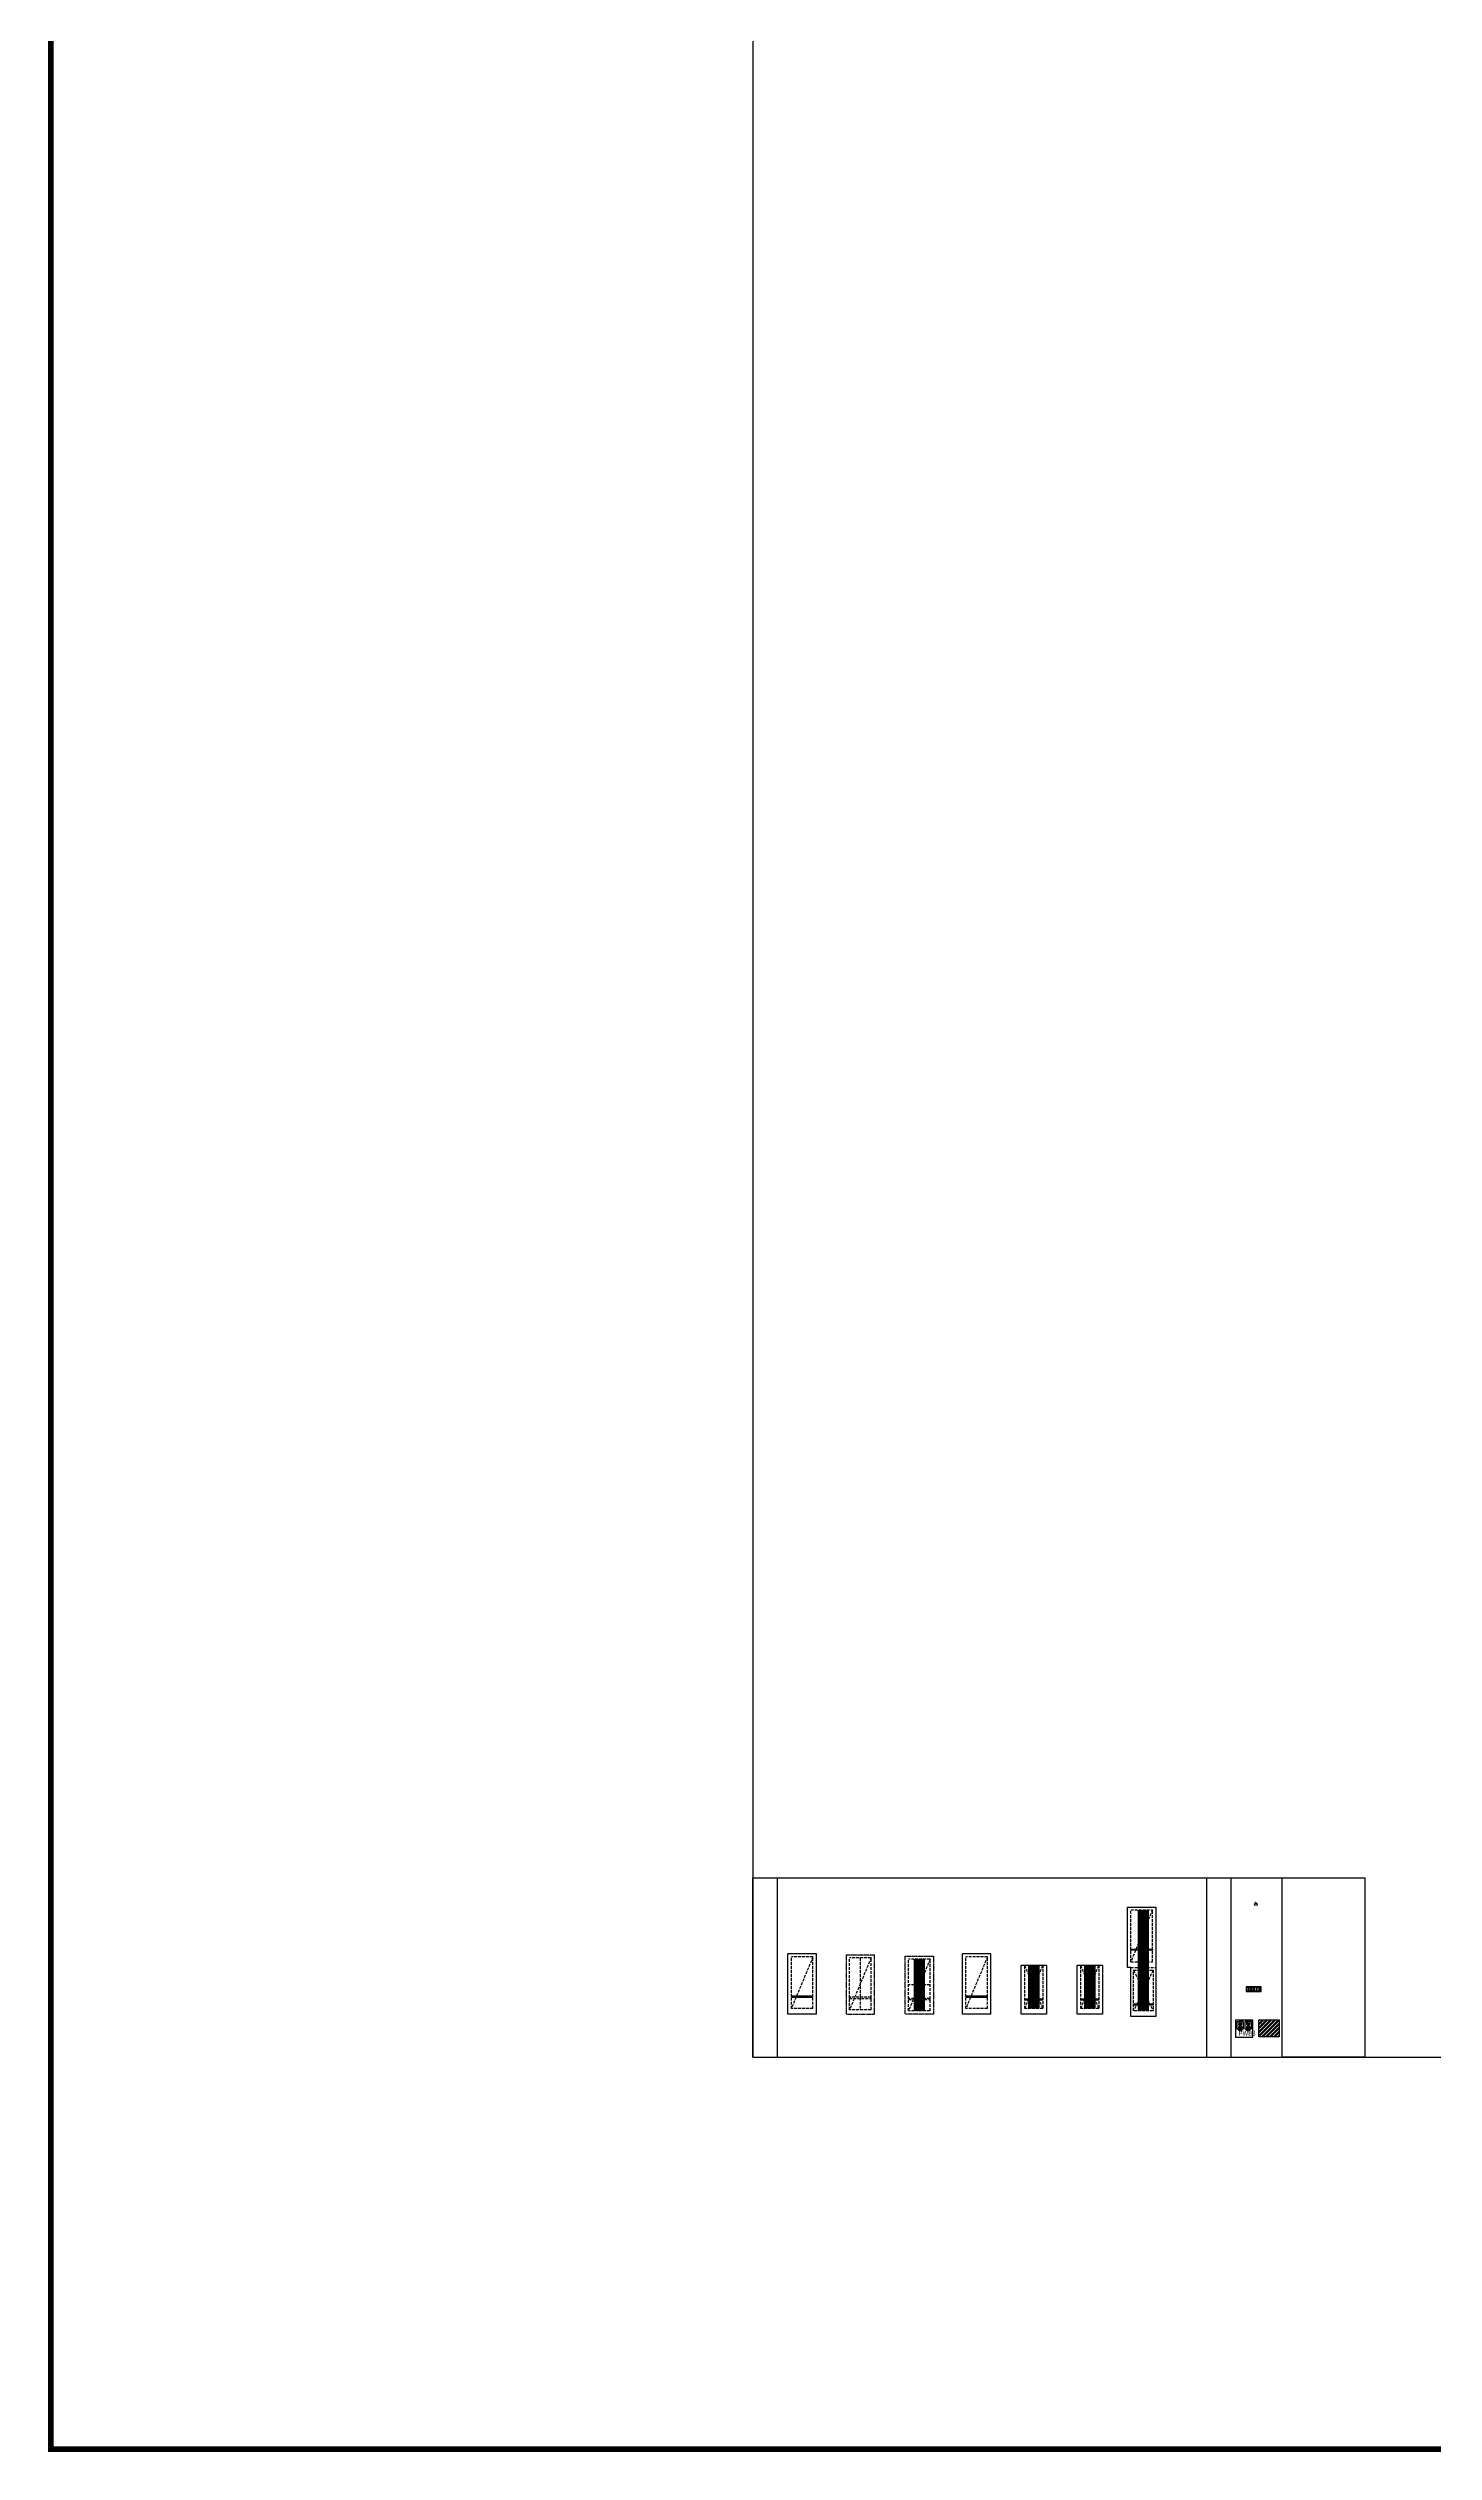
# Model space of a CAD drawing. Extents: x -1338203 to 1886333, y -783476 to 1038610.
# Drawn here: x 424896 to 546514, y -53989 to 156984 of the extents above; entities that cross this region are included whole.
import ezdxf

# ---------------------------------------------------------------- set-up
doc = ezdxf.new("R2010")
doc.units = 0
doc.header["$LTSCALE"] = 1000
doc.header["$MEASUREMENT"] = 0
doc.linetypes.add('A-001-平面B2$0$__DASH', pattern=[0.35, 0.25, -0.1])
doc.linetypes.add('DASH', pattern=[0.35, 0.25, -0.1])
doc.layers.add('0A-X-AREA', color=6, linetype='Continuous', plot=False)
for name, color, linetype in [('0P-EQUIP-CW', 7, 'Continuous'), ('0P-PIPE-CW', 3, 'Continuous'), ('1-给排水', 4, 'Continuous'), ('A-001-车位参照B1$0$A-001-车位参照B1$0$$0$A-001-车位参照B2$0$0A-P-PKNG-CAR(A)', 43, 'Continuous'), ('A-001-车位参照B1$0$A-001-车位参照B1$0$0A-P-PKNG-CAR(A)', 43, 'Continuous'), ('A-001-车位参照B1$0$A-001-车位参照B1$0$0A-P-PKNG-CAR(B)', 21, 'Continuous'), ('A-001-车位参照B2$0$A-001-车位参照B2$0$0A-P-PKNG-CAR(A)', 43, 'Continuous'), ('AAD-FR-LINE', 4, 'Continuous'), ('p-a-double', 181, 'Continuous'), ('p-a-mini', 150, 'Continuous'), ('p-a-short', 190, 'Continuous'), ('P001-预留预埋-B2$0$P001-预留预埋-B1$0$0P-EQUIP-WW', 7, 'Continuous'), ('P001-预留预埋-B2$0$P001-预留预埋-B1$0$P001-预留预埋-B1$0$A-001-平面B1$0$0A-A-HATH', 8, 'Continuous'), ('P001-预留预埋-B2$0$P001-预留预埋-B1$0$P001-预留预埋-B1$0$A-001-平面B1$0$0A-P-ROOF-DRAN', 190, 'Continuous'), ('停车位', 252, 'DASH')]:
    doc.layers.add(name, color=color, linetype=linetype)
doc.styles.add('P001-预留预埋-B2$0$P001-预留预埋-B1$0$AAD-TXT', font='AAD-TXT.shx', dxfattribs={"width": 0.7, "height": 3, "bigfont": 'AAD-HZTXT.shx'})
doc.styles.add('探索者', font='TSSDENG', dxfattribs={"width": 0.7, "bigfont": 'TSSDCHN'})

# ---------------------------------------------------------------- blocks, each defined once
blk = doc.blocks.new('A-001-车位参照B1$0$A-001-车位参照B1$0$A-001-车位参照B1$0$A$C43AE5A3B')
at = {"color": 241}
blk.add_lwpolyline([(2500, 0), (2500, 4300), (300, 4300), (300, 0)], close=True, dxfattribs=at)
at = {"color": 241, "linetype": 'DASH'}
for points in [[(2200, 0), (2200, 3800), (600, 3800), (600, 0), (2200, 0)], [(600, 3800), (2200, 0)], [(2200, 3800), (600, 0)]]:
    blk.add_lwpolyline(points, dxfattribs=at)
at = {"color": 241}
blk.add_lwpolyline([(2200, 3050), (600, 3050), (600, 2950), (2200, 2950), (2200, 3050)], dxfattribs=at)
at = {"layer": 'p-a-mini', "ltscale": 0.002, "const_width": 1000}
blk.add_lwpolyline([(1400, 0), (1400, 3800)], dxfattribs=at)
blk = doc.blocks.new('B2标准车位1')
for p, q in [((0, 2500), (5300, 2500)), ((0, 2500), (0, 0)), ((5300, 2500), (5300, 0)), ((0, 0), (5300, 0))]:
    blk.add_line(p, q)
at = {"linetype": 'A-001-平面B2$0$__DASH'}
for p, q in [((500, 2200), (500, 300)), ((500, 2200), (5050, 2200)), ((5050, 2200), (5050, 300)), ((500, 300), (5050, 300))]:
    blk.add_line(p, q, dxfattribs=at)
blk.add_lwpolyline([(5050, 2200), (500, 300)], dxfattribs=at)
blk.add_lwpolyline([(1500, 300), (1500, 2200), (1600, 2200), (1600, 300)], close=True)
blk = doc.blocks.new('子母车位')
at = {"layer": 'A-001-车位参照B1$0$A-001-车位参照B1$0$$0$A-001-车位参照B2$0$0A-P-PKNG-CAR(A)', "color": 5, "linetype": 'DASH'}
for p, q in [((-2200, 4300), (0, 4300)), ((-1950, 4050), (-250, 500)), ((-250, 4050), (-1950, 500))]:
    blk.add_line(p, q, dxfattribs=at)
at = {"layer": 'A-001-车位参照B1$0$A-001-车位参照B1$0$$0$A-001-车位参照B2$0$0A-P-PKNG-CAR(A)', "color": 5}
blk.add_lwpolyline([(0, 4300), (0, 0), (-2200, 0), (-2200, 4300), (-2500, 4300), (-2500, 9600), (0, 9600), (0, 4300)], dxfattribs=at)
at = {"layer": 'A-001-车位参照B1$0$A-001-车位参照B1$0$$0$A-001-车位参照B2$0$0A-P-PKNG-CAR(A)', "color": 5, "linetype": 'DASH'}
blk.add_lwpolyline([(-2200, 4800), (-300, 4800), (-300, 9350), (-2200, 4800), (-2200, 9350), (-300, 9350)], dxfattribs=at)
at = {"layer": 'A-001-车位参照B1$0$A-001-车位参照B1$0$$0$A-001-车位参照B2$0$0A-P-PKNG-CAR(A)', "color": 5}
for points in [[(-300, 5800), (-2200, 5800), (-2200, 5900), (-300, 5900)], [(-250, 1000), (-1950, 1000), (-1950, 1100), (-250, 1100)]]:
    blk.add_lwpolyline(points, close=True, dxfattribs=at)
at = {"layer": 'A-001-车位参照B1$0$A-001-车位参照B1$0$$0$A-001-车位参照B2$0$0A-P-PKNG-CAR(A)', "color": 5, "linetype": 'DASH'}
blk.add_lwpolyline([(-250, 4050), (-250, 500), (-1950, 500), (-1950, 4050)], close=True, dxfattribs=at)
at = {"layer": 'p-a-double', "ltscale": 0.002, "const_width": 1000}
blk.add_lwpolyline([(-1100, 500), (-1100, 9350)], dxfattribs=at)
blk = doc.blocks.new('P001-预留预埋-B2$0$bjfs')
at = {"layer": 'P001-预留预埋-B2$0$P001-预留预埋-B1$0$0P-EQUIP-WW'}
for p, q in [((361793, -55928), (361193, -55928)), ((361193, -55928), (361193, -56528)), ((361193, -56528), (361793, -56528)), ((361793, -56628), (361193, -56628)), ((361193, -56628), (361193, -57228)), ((361238, -56169), (361211, -56169)), ((361238, -56288), (361211, -56288)), ((361238, -56869), (361211, -56869)), ((361238, -56152), (361238, -56304)), ((361248, -56152), (361238, -56152)), ((361248, -56304), (361238, -56304)), ((361238, -56852), (361238, -57004)), ((361248, -56852), (361238, -56852)), ((361248, -56152), (361248, -56304)), ((361254, -56169), (361248, -56169)), ((361254, -56288), (361248, -56288)), ((361248, -56852), (361248, -57004)), ((361254, -56869), (361248, -56869)), ((361254, -56094), (361254, -56362)), ((361375, -56094), (361254, -56094)), ((361375, -56362), (361254, -56362)), ((361254, -56794), (361254, -57062)), ((361375, -56794), (361254, -56794)), ((361375, -56094), (361375, -56362)), ((361488, -56169), (361375, -56169)), ((361488, -56288), (361375, -56288)), ((361375, -56794), (361375, -57062)), ((361488, -56869), (361375, -56869)), ((361573, -56098), (361573, -56109)), ((361664, -56098), (361573, -56098)), ((361573, -56347), (361573, -56358)), ((361664, -56358), (361573, -56358)), ((361573, -56798), (361573, -56809)), ((361664, -56798), (361573, -56798)), ((361664, -56098), (361664, -56130)), ((361664, -56326), (361664, -56358)), ((361664, -56798), (361664, -56830)), ((361677, -56098), (361677, -56141)), ((361693, -56098), (361677, -56098)), ((361677, -56315), (361677, -56358)), ((361693, -56358), (361677, -56358)), ((361677, -56798), (361677, -56841)), ((361693, -56798), (361677, -56798)), ((361693, -56098), (361693, -56161)), ((361693, -56296), (361693, -56358)), ((361693, -56798), (361693, -56861)), ((361793, -56528), (361793, -55928)), ((361793, -57228), (361793, -56628)), ((361193, -57228), (361793, -57228)), ((361238, -56988), (361211, -56988)), ((361248, -57004), (361238, -57004)), ((361254, -56988), (361248, -56988)), ((361375, -57062), (361254, -57062)), ((361488, -56988), (361375, -56988)), ((361573, -57047), (361573, -57058)), ((361664, -57058), (361573, -57058)), ((361664, -57026), (361664, -57058)), ((361677, -57015), (361677, -57058)), ((361693, -57058), (361677, -57058)), ((361693, -56996), (361693, -57058)), ((361860, -57122), (361878, -57104)), ((361863, -57141), (361898, -57107)), ((361876, -57151), (361908, -57119))]:
    blk.add_line(p, q, dxfattribs=at)
blk.add_lwpolyline([(361951, -55828), (360451, -55828), (360451, -57328), (361951, -57328)], close=True, dxfattribs=at)
for centre, radius in [((361129, -56228), 151), ((361129, -56928), 151), ((361129, -56228), 102), ((361129, -56928), 102), ((361593, -56228), 121), ((361593, -56928), 121), ((361593, -56228), 27), ((361593, -56928), 27), ((361885, -56413), 40), ((361885, -56743), 40), ((361885, -56228), 25), ((361885, -56413), 25), ((361885, -56743), 25), ((361885, -56928), 25), ((361885, -56228), 15), ((361885, -56928), 15), ((361885, -57128), 50), ((361885, -57128), 25)]:
    blk.add_circle(centre, radius, dxfattribs=at)
at = {"layer": 'P001-预留预埋-B2$0$P001-预留预埋-B1$0$0P-EQUIP-WW', "style": 'P001-预留预埋-B2$0$P001-预留预埋-B1$0$AAD-TXT', "width": 0.7}
blk.add_text('PWB3', height=450, rotation=270, dxfattribs=at).set_placement((360571, -56080, 3000))
blk = doc.blocks.new('标准车位2')
at = {"color": 4, "linetype": 'A-001-平面B2$0$__DASH'}
for p, q in [((500, 2200), (500, 300)), ((500, 2200), (5050, 2200)), ((5050, 2200), (5050, 300)), ((5050, 1250), (500, 1250)), ((500, 300), (5050, 300))]:
    blk.add_line(p, q, dxfattribs=at)
at = {"color": 4, "ltscale": 0.002}
blk.add_lwpolyline([(100, 2500), (5300, 2500), (5300, 0), (100, 0)], close=True, dxfattribs=at)
at = {"color": 4, "linetype": 'A-001-平面B2$0$__DASH'}
blk.add_lwpolyline([(5050, 2200), (500, 300)], dxfattribs=at)
at = {"color": 4}
blk.add_lwpolyline([(1500, 300), (1500, 2200), (1600, 2200), (1600, 300)], close=True, dxfattribs=at)
blk = doc.blocks.new('标准车位3')
at = {"color": 3, "linetype": 'A-001-平面B2$0$__DASH'}
for p, q in [((500, 2200), (500, 300)), ((500, 2200), (5050, 2200)), ((2775, 2200), (2775, 300)), ((5050, 2200), (5050, 300)), ((500, 300), (5050, 300))]:
    blk.add_line(p, q, dxfattribs=at)
at = {"color": 3, "ltscale": 0.002}
blk.add_lwpolyline([(200, 2500), (200, 0), (5300, 0), (5300, 2500)], close=True, dxfattribs=at)
at = {"color": 3, "linetype": 'A-001-平面B2$0$__DASH'}
blk.add_lwpolyline([(5050, 2200), (500, 300)], dxfattribs=at)
at = {"color": 3}
blk.add_lwpolyline([(1500, 300), (1500, 2200), (1600, 2200), (1600, 300)], close=True, dxfattribs=at)
at = {"layer": 'p-a-short', "ltscale": 0.002, "const_width": 1000}
blk.add_lwpolyline([(5050, 1250), (500, 1250)], dxfattribs=at)
blk = doc.blocks.new('B1标准车位1')
for p, q in [((0, 2500), (5300, 2500)), ((0, 2500), (0, 0)), ((5300, 2500), (5300, 0)), ((0, 0), (5300, 0))]:
    blk.add_line(p, q)
at = {"linetype": 'A-001-平面B2$0$__DASH'}
for p, q in [((500, 2200), (500, 300)), ((500, 2200), (5050, 2200)), ((5050, 2200), (5050, 300)), ((500, 300), (5050, 300))]:
    blk.add_line(p, q, dxfattribs=at)
blk.add_lwpolyline([(5050, 2200), (500, 300)], dxfattribs=at)
blk.add_lwpolyline([(1500, 300), (1500, 2200), (1600, 2200), (1600, 300)], close=True)
blk = doc.blocks.new('$TwtSys$00000320')
at = {"const_width": 20}
for points in [[(0, 0), (0, -121)], [(-37, -83), (37, -83)]]:
    blk.add_lwpolyline(points, dxfattribs=at)

msp = doc.modelspace()

# ---------------------------------------------------------------- hatches: boundary and pattern name
at = {"ltscale": 0.002}
h = msp.add_hatch(dxfattribs=at)
h.set_pattern_fill('金属', color=251, scale=100)
h.set_pattern_definition([(45, (530175.98, -287818.54), (-176.7767, 176.7767), []), (45, (530293.83, -287818.54), (-176.7767, 176.7767), [])])
h.paths.add_polyline_path([(532947.7, -16069.6), (532947.7, -17569.6), (531147.7, -17569.6), (531147.7, -16069.6)])
at = {"layer": 'P001-预留预埋-B2$0$P001-预留预埋-B1$0$P001-预留预埋-B1$0$A-001-平面B1$0$0A-A-HATH'}
h = msp.add_hatch(dxfattribs=at)
h.set_pattern_fill('STEEL', color=256, scale=150, angle=944.999995)
h.set_pattern_definition([(270, (573794.02, -221749.66), (238.125, -2e-05), []), (270, (573878.2, -221833.85), (238.125, -2e-05), [])])
h.paths.add_polyline_path([(531368.2, -13519.7), (531368.2, -13219.7), (530048.2, -13219.7), (530048.2, -13519.7)])

# ---------------------------------------------------------------- linework, layer by layer
for points in [[(486756.1, -3610.7), (533193, -3610.7)], [(486756.1, -19335.1), (533193, -19335.1), (533193, -3610.7)], [(486756.1, -19335.1), (486756.1, -3610.7)], [(488908.1, -19335.1), (488908.1, -3610.7)], [(526571.4, -19335.1), (526571.4, -3610.7)], [(528723.5, -19335.1), (528723.5, -3610.7)], [(486756.1, -19335.1), (533193, -19335.1)]]:
    msp.add_lwpolyline(points)
at = {"ltscale": 0.002}
msp.add_lwpolyline([(533193, -3610.7), (540447.2, -3610.7), (540447.2, -19335.1), (533193, -19335.1)], close=True, dxfattribs=at)
at = {"layer": '0A-X-AREA'}
msp.add_lwpolyline([(486756.1, -19335.1), (891245.7, -19335.1), (891245.7, 310760.2), (486756.1, 310760.2)], close=True, dxfattribs=at)
at = {"layer": '0P-PIPE-CW', "linetype": 'Continuous'}
msp.add_circle((530880.8, -5933.5), 112.5, dxfattribs=at)
at = {"layer": '1-给排水', "color": 3}
msp.add_lwpolyline([(532947.7, -16069.6), (532947.7, -17569.6), (531147.7, -17569.6), (531147.7, -16069.6)], close=True, dxfattribs=at)
at = {"layer": 'AAD-FR-LINE', "const_width": 500}
msp.add_lwpolyline([(425146.2, -53738.7), (1002146.2, -53738.7), (1002146.2, 356761.3), (425146.2, 356761.3)], close=True, dxfattribs=at)
at = {"layer": 'P001-预留预埋-B2$0$P001-预留预埋-B1$0$P001-预留预埋-B1$0$A-001-平面B1$0$0A-P-ROOF-DRAN'}
for points in [[(530048.2, -13569.7), (531368.2, -13569.7), (531368.2, -13169.7), (530048.2, -13169.7)], [(531368.2, -13519.7), (531368.2, -13219.7), (530048.2, -13219.7), (530048.2, -13519.7)]]:
    msp.add_lwpolyline(points, close=True, dxfattribs=at)

# ---------------------------------------------------------------- block references
msp.add_blockref('子母车位', (522114.1, -15766.2))
at = {"rotation": 90}
msp.add_blockref('P001-预留预埋-B2$0$bjfs', (473282.9, -378035.7), dxfattribs=at)
at = {"layer": '0P-EQUIP-CW', "xscale": 2.25, "yscale": 2.25, "zscale": 2.25, "rotation": 179.9999999999999}
msp.add_blockref('$TwtSys$00000320', (530880.8, -5933.5), dxfattribs=at)
at = {"layer": 'A-001-车位参照B1$0$A-001-车位参照B1$0$0A-P-PKNG-CAR(A)', "linetype": 'Continuous', "xscale": -1, "rotation": 269.9972763967507}
msp.add_blockref('B1标准车位1', (505136.3, -15582.4), dxfattribs=at)
at = {"layer": 'A-001-车位参照B1$0$A-001-车位参照B1$0$0A-P-PKNG-CAR(B)', "xscale": -1, "rotation": 180}
for p in [(510004.5, -11282.5), (514920.4, -11282.5)]:
    msp.add_blockref('A-001-车位参照B1$0$A-001-车位参照B1$0$A-001-车位参照B1$0$A$C43AE5A3B', p, dxfattribs=at)
at = {"layer": 'A-001-车位参照B2$0$A-001-车位参照B2$0$0A-P-PKNG-CAR(A)', "linetype": 'Continuous', "xscale": -1, "rotation": 270.0027235501136}
msp.add_blockref('B2标准车位1', (489822.9, -15582.8), dxfattribs=at)
at = {"layer": '停车位', "xscale": -1, "rotation": 269.9972764593919}
for name, p in [('标准车位2', (494924.5, -15682.4)), ('标准车位3', (500103.5, -15782.5))]:
    msp.add_blockref(name, p, dxfattribs=at)

# ---------------------------------------------------------------- texts
at = {"layer": '1-给排水', "color": 3, "insert": (531309.1, -16201), "char_height": 300, "width": 106989.868, "attachment_point": 1, "style": '探索者'}
msp.add_mtext('K3', dxfattribs=at)

doc.saveas('drawing.dxf')
